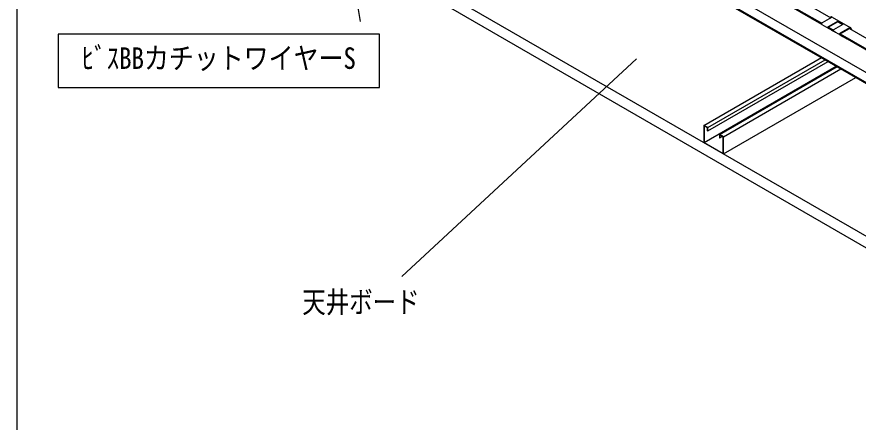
# Model space of a CAD drawing. Units: millimetres on the paper. Extents: x -141 to 141, y -98 to 97.
# Drawn here: x -140.8 to -64.9, y -32.6 to 4 of the extents above; entities that cross this region are included whole.
import ezdxf
from ezdxf.enums import TextEntityAlignment as Align

# ---------------------------------------------------------------- set-up
doc = ezdxf.new("R2010")
doc.units = ezdxf.units.MM
for name, color, linetype in [('0-0_文字･図枠･寸法', 7, 'Continuous'), ('0-2_天井下地', 7, 'Continuous'), ('0-3_天井ボード', 7, 'Continuous')]:
    doc.layers.add(name, color=color, linetype=linetype)
doc.styles.add('ＭＳ ゴシック', font='')
doc.styles.get('ＭＳ ゴシック').set_extended_font_data('MS Gothic')

msp = doc.modelspace()

# ---------------------------------------------------------------- linework, layer by layer
at = {"layer": '0-0_文字･図枠･寸法'}
for p, q in [((-112.576, 21.168), (-109.841, 3.542)), ((-84.897, 0.164), (-106.06, -19.459))]:
    msp.add_line(p, q, dxfattribs=at)
msp.add_lwpolyline([(141.19, 97.343), (-140.81, 97.343), (-140.81, -97.657)], dxfattribs=at)
msp.add_lwpolyline([(-137.084, 2.39), (-137.084, -2.437), (-108.098, -2.437), (-108.098, 2.39)], close=True, dxfattribs=at)
at = {"layer": '0-2_天井下地'}
for p, q in [((-87.096, 15.263), (-67.353, 3.866)), ((-87.831, 14.708), (-68.185, 3.366)), ((-87.803, 14.61), (-68.199, 3.293)), ((-87.803, 12.568), (-54.008, -6.941)), ((-88.351, 11.986), (-53.857, -7.926)), ((-88.351, 11.905), (-53.819, -8.03)), ((-67.297, 3.898), (-68.145, 3.408)), ((-67.34, 3.941), (-67.397, 3.908)), ((-67.24, 3.931), (-65.614, 2.992)), ((-68.185, 3.274), (-67.535, 2.898)), ((-67.579, 3.082), (-66.731, 3.572)), ((-66.731, 3.506), (-67.579, 3.017)), ((-66.731, 3.506), (-66.731, 3.572)), ((-66.731, 3.506), (-66.292, 3.253)), ((-67.579, 3.017), (-67.124, 2.754)), ((-67.579, 2.935), (-67.138, 2.68)), ((-67.294, 2.759), (-67.011, 2.596)), ((-66.474, 2.286), (-67.124, 2.662)), ((-66.938, 2.554), (-66.938, 2.554)), ((-66.559, 2.335), (-65.909, 1.96)), ((-65.67, 2.959), (-66.519, 2.47)), ((-66.519, 2.404), (-65.67, 2.894)), ((-66.519, 2.404), (-54.01, -4.817)), ((-66.519, 2.323), (-54.032, -4.886)), ((-65.67, 2.894), (-65.67, 2.959)), ((-65.67, 2.894), (-53.739, -3.994)), ((-65.95, 1.983), (-66.233, 2.147)), ((-65.877, 1.941), (-65.872, 1.949)), ((-78.822, -5.842), (-68.216, 0.281)), ((-78.469, -6.046), (-67.862, 0.077)), ((-78.794, -7.377), (-66.872, -0.495)), ((-78.469, -6.341), (-67.607, -0.07)), ((-77.055, -6.863), (-66.448, -0.739)), ((-77.055, -8.414), (-65.104, -1.515)), ((-78.822, -5.842), (-78.822, -7.393)), ((-78.469, -6.046), (-78.822, -5.842)), ((-78.469, -6.341), (-78.469, -6.046)), ((-78.497, -6.325), (-78.469, -6.341)), ((-77.408, -6.658), (-77.408, -6.953)), ((-78.822, -7.393), (-77.055, -8.414)), ((-77.408, -6.953), (-77.38, -6.969)), ((-77.38, -6.969), (-77.153, -6.838)), ((-77.055, -8.414), (-77.055, -6.863))]:
    msp.add_line(p, q, dxfattribs=at)
for points in [[(-68.145, 3.408), (-68.161, 3.396), (-68.176, 3.379), (-68.189, 3.359), (-68.197, 3.338), (-68.201, 3.317), (-68.201, 3.298), (-68.195, 3.284), (-68.185, 3.274)], [(-66.969, 2.572), (-67.619, 2.947), (-67.629, 2.957), (-67.635, 2.972), (-67.636, 2.99), (-67.632, 3.011), (-67.623, 3.033), (-67.611, 3.053), (-67.596, 3.07), (-67.579, 3.082)], [(-67.124, 2.662), (-67.134, 2.671), (-67.14, 2.686), (-67.141, 2.705), (-67.137, 2.726), (-67.128, 2.747), (-67.116, 2.767), (-67.101, 2.784), (-67.084, 2.796), (-66.236, 3.286), (-66.731, 3.572)], [(-67.294, 2.759), (-67.323, 2.776), (-67.355, 2.795), (-67.389, 2.814), (-67.423, 2.834), (-67.456, 2.853), (-67.486, 2.87), (-67.513, 2.886), (-67.535, 2.898)], [(-66.969, 2.572), (-66.953, 2.562), (-66.942, 2.556), (-66.938, 2.554), (-66.94, 2.555), (-66.949, 2.56), (-66.964, 2.569), (-66.985, 2.581), (-67.011, 2.596)], [(-66.519, 2.47), (-66.535, 2.457), (-66.55, 2.44), (-66.562, 2.42), (-66.571, 2.399), (-66.575, 2.378), (-66.574, 2.359), (-66.569, 2.345), (-66.559, 2.335)], [(-66.474, 2.286), (-66.452, 2.273), (-66.425, 2.258), (-66.395, 2.24), (-66.362, 2.221), (-66.328, 2.202), (-66.295, 2.182), (-66.262, 2.164), (-66.233, 2.147)], [(-65.95, 1.983), (-65.924, 1.969), (-65.904, 1.957), (-65.888, 1.948), (-65.879, 1.943), (-65.877, 1.941), (-65.881, 1.944), (-65.892, 1.95), (-65.909, 1.96)], [(-77.055, -6.863), (-77.408, -6.658), (-66.802, -0.535)], [(-78.497, -6.325), (-78.497, -6.062), (-78.794, -5.891), (-78.794, -7.377), (-77.083, -8.365), (-77.083, -6.879), (-77.38, -6.707), (-77.38, -6.969)]]:
    msp.add_lwpolyline(points, dxfattribs=at)
for centre, radius, start, end in [((-67.353, 3.824), 0.0933, 52.69391, 127.31684), ((-67.299, 3.849), 0.101, 54.38228, 114.30701), ((-65.83, 2.707), 0.298, 24.06623, 57.72209), ((-65.784, 2.729), 0.313, 9.62328, 57.05517)]:
    msp.add_arc(centre, radius, start, end, dxfattribs=at)
at = {"layer": '0-3_天井ボード'}
msp.add_line((-127.153, 20.507), (-49.371, -24.395), dxfattribs=at)
msp.add_lwpolyline([(-127.153, 20.507), (-127.153, 19.487), (-49.371, -25.416)], dxfattribs=at)

# ---------------------------------------------------------------- texts
at = {"layer": '0-0_文字･図枠･寸法', "style": 'ＭＳ ゴシック'}
for s, width, p in [('ﾋﾞｽBBカチットワイヤーS', 0.85, (-134.952, -1.325)), ('天井ボード', 0.8, (-115.053, -23.327))]:
    msp.add_text(s, height=1.94, dxfattribs=dict(at, width=width)).set_placement(p, align=Align.BOTTOM_LEFT)

doc.saveas('drawing.dxf')
